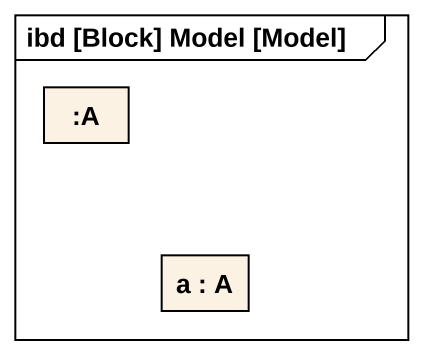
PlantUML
@startuml
mainframe ibd [Block] Model [Model]
rectangle ":A" as A
rectangle "a : A" as a
@enduml
